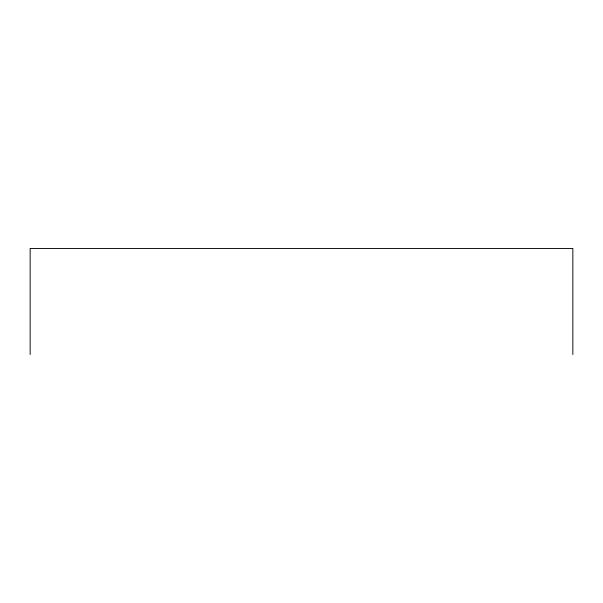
<?xml version="1.0" encoding="UTF-8"?>
<svg xmlns="http://www.w3.org/2000/svg" width="603" height="603" viewBox="0 0 603 603"><rect width="100%" height="100%" fill="white"/><g stroke="black" fill="none" stroke-linecap="round" stroke-linejoin="round"><path stroke-width="0.9" d="M572.85 354.534L572.85 248.466L30.15 248.466L30.15 354.534"/></g></svg>
